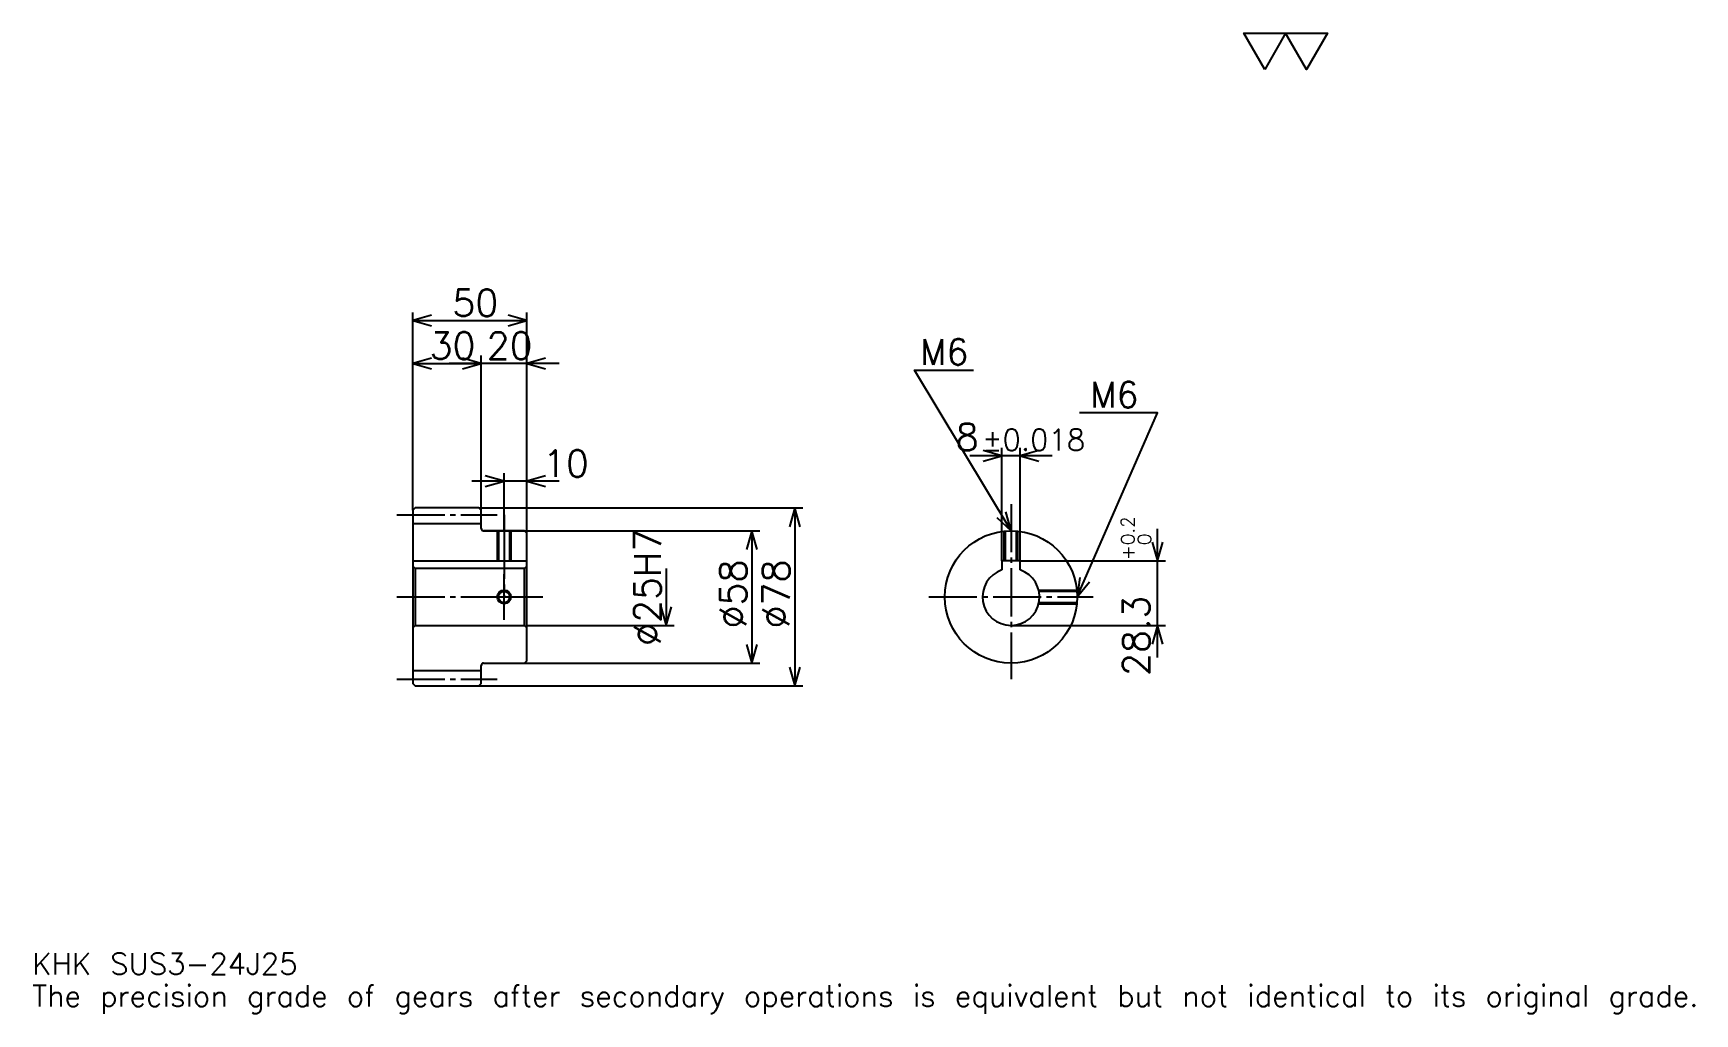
# Model space of a CAD drawing. Extents: x 24 to 752, y 9 to 438.
import ezdxf

# ---------------------------------------------------------------- set-up
doc = ezdxf.new("R2010")
doc.units = 0
doc.linetypes.add('DASHDOT', pattern=[28.173913, 21.130435, -2.347826, 2.347826, -2.347826])
doc.layers.get('0').update_dxf_attribs({"linetype": 'CONTINUOUS'})
doc.layers.add('DASHDOT', color=6, linetype='DASHDOT')
doc.styles.add('KANJI', font='TXT', dxfattribs={"bigfont": 'BIGFONT'})

msp = doc.modelspace()

# ---------------------------------------------------------------- linework, layer by layer
at = {"color": 5}
for p, q in [((190.17392, 230.347824), (190.17392, 316.043457)), ((240.17392, 230.347824), (240.17392, 316.043457)), ((190.17392, 312.521729), (240.17392, 312.521729)), ((190.17392, 293.739136), (220.17392, 293.739136)), ((254.26088, 293.739136), (206.08696, 293.739136)), ((220.17392, 230.347824), (220.17392, 297.260864)), ((448.304352, 207.147827), (448.304352, 256.739136)), ((456.304352, 207.147827), (456.304352, 256.739136)), ((470.391296, 253.217392), (434.217407, 253.217392)), ((254.26088, 242.086945), (216.08696, 242.086945)), ((230.17392, 230.347824), (230.17392, 245.608688)), ((190.17392, 229.347824), (190.17392, 230.347824)), ((219.17392, 230.347824), (240.17392, 230.347824)), ((220.17392, 229.347824), (220.17392, 230.347824)), ((230.17392, 220.347824), (230.17392, 230.347824)), ((230.17392, 220.347824), (230.17392, 230.347824)), ((240.17392, 230.347824), (361.086975, 230.347824)), ((240.17392, 219.347824), (240.17392, 230.347824)), ((357.565216, 230.347824), (357.565216, 152.347824)), ((221.17392, 220.347824), (240.17392, 220.347824)), ((240.17392, 220.347824), (342.304382, 220.347824)), ((338.782623, 220.347824), (338.782623, 162.347824)), ((516.521729, 164.760864), (516.521729, 221.234787)), ((301.217407, 203.847824), (301.217407, 178.847824)), ((456.304352, 207.147827), (520.043457, 207.147827)), ((240.17392, 178.847824), (304.739136, 178.847824)), ((452.304352, 178.847824), (520.043457, 178.847824)), ((221.17392, 162.347824), (240.17392, 162.347824)), ((240.17392, 162.347824), (342.304382, 162.347824)), ((219.17392, 152.347824), (240.17392, 152.347824)), ((240.17392, 152.347824), (361.086975, 152.347824))]:
    msp.add_line(p, q, dxfattribs=at)
at = {"color": 4}
for p, q in [((190.17392, 223.597824), (220.17392, 223.597824)), ((190.17392, 207.147827), (240.17392, 207.147827)), ((191.17392, 203.847824), (191.17392, 178.847824)), ((239.17392, 203.847824), (240.17392, 204.847824)), ((239.17392, 178.847824), (240.17392, 177.847824)), ((190.17392, 159.097824), (220.17392, 159.097824))]:
    msp.add_line(p, q, dxfattribs=at)
at = {"color": 7}
msp.add_lwpolyline([(563.478271, 422.608704), (554.321777, 438.480011), (590.947815, 438.480011), (581.791321, 422.608704), (572.634766, 438.480011), (563.478271, 422.608704)], dxfattribs=at)
at = {"color": 5}
for points in [[(198.391312, 314.869568), (190.17392, 312.521729), (198.391312, 310.17392)], [(231.956528, 310.17392), (240.17392, 312.521729), (231.956528, 314.869568)], [(198.391312, 296.086945), (190.17392, 293.739136), (198.391312, 291.391296)], [(211.956528, 291.391296), (220.17392, 293.739136), (211.956528, 296.086945)], [(211.956528, 291.391296), (220.17392, 293.739136), (211.956528, 296.086945)], [(248.391312, 296.086945), (240.17392, 293.739136), (248.391312, 291.391296)], [(452.304352, 220.347824), (410.043488, 290.782593), (435.869568, 290.782593)], [(481.304352, 191.347824), (516.521729, 272), (482.2435, 272)], [(440.086975, 250.869568), (448.304352, 253.217392), (440.086975, 255.565216)], [(464.521729, 255.565216), (456.304352, 253.217392), (464.521729, 250.869568)], [(221.956528, 239.739136), (230.17392, 242.086945), (221.956528, 244.434784)], [(248.391312, 244.434784), (240.17392, 242.086945), (248.391312, 239.739136)], [(359.913025, 222.130432), (357.565216, 230.347824), (355.217407, 222.130432)], [(446.063293, 226.186234), (452.304352, 220.347824), (450.089783, 228.602127)], [(341.130432, 212.130432), (338.782623, 220.347824), (336.434814, 212.130432)], [(514.173889, 215.365219), (516.521729, 207.147827), (518.869568, 215.365219)], [(482.441071, 199.8181), (481.304352, 191.347824), (486.744354, 197.939041)], [(298.869568, 187.065216), (301.217407, 178.847824), (303.565216, 187.065216)], [(518.869568, 170.630432), (516.521729, 178.847824), (514.173889, 170.630432)], [(336.434814, 170.565216), (338.782623, 162.347824), (341.130432, 170.565216)], [(355.217407, 160.565216), (357.565216, 152.347824), (359.913025, 160.565216)]]:
    msp.add_lwpolyline(points, dxfattribs=at)
at = {"color": 4}
for points in [[(220.17392, 221.347824), (220.17392, 229.347824), (219.17392, 230.347824), (191.17392, 230.347824), (190.17392, 229.347824), (190.17392, 177.847824)], [(221.17392, 162.347824), (239.17392, 162.347824), (240.17392, 163.347824), (240.17392, 219.347824), (239.17392, 220.347824), (221.17392, 220.347824)], [(227.17392, 220.347824), (227.17392, 207.147827)], [(227.713928, 220.347824), (227.713928, 207.147827)], [(232.633911, 220.347824), (232.633911, 207.147827)], [(233.17392, 220.347824), (233.17392, 207.147827)], [(449.304352, 207.147827), (449.304352, 220.19223)], [(449.84436, 207.147827), (449.84436, 220.243301)], [(454.764343, 207.147827), (454.764343, 220.243301)], [(455.304352, 207.147827), (455.304352, 220.19223)], [(190.17392, 177.847824), (191.17392, 178.847824), (239.17392, 178.847824), (239.17392, 203.847824), (191.17392, 203.847824), (190.17392, 204.847824)], [(456.304352, 203.190536), (456.304352, 207.147827), (448.304352, 207.147827), (448.304352, 203.190536)], [(464.439026, 194.347824), (481.148773, 194.347824)], [(464.559906, 193.807831), (481.199829, 193.807831)], [(464.439026, 188.347824), (481.148773, 188.347824)], [(464.559906, 188.887817), (481.199829, 188.887817)], [(190.17392, 177.847824), (190.17392, 153.347824), (191.17392, 152.347824), (219.17392, 152.347824), (220.17392, 153.347824), (220.17392, 161.347824)]]:
    msp.add_lwpolyline(points, dxfattribs=at)
for centre, radius in [((452.304352, 191.347824), 29), ((230.17392, 191.347824), 2.46)]:
    msp.add_circle(centre, radius, dxfattribs=at)
at = {"color": 7}
msp.add_circle((230.17392, 191.347824), 3, dxfattribs=at)
at = {"color": 4}
for centre, radius, start, end in [((221.17392, 221.347824), 1, 180, 270), ((452.304352, 191.347824), 12.5, 108.662925185, 71.337074815), ((221.17392, 161.347824), 1, 90, 180)]:
    msp.add_arc(centre, radius, start, end, dxfattribs=at)
at = {"layer": 'DASHDOT', "color": 7}
for p, q in [((183.130447, 227.347824), (227.217407, 227.347824)), ((452.304352, 232.08696), (452.304352, 155.304352)), ((230.17392, 220.347824), (230.17392, 191.347824)), ((183.130447, 191.347824), (247.217407, 191.347824)), ((416.260864, 191.347824), (488.347839, 191.347824)), ((183.130447, 155.347824), (227.217407, 155.347824))]:
    msp.add_line(p, q, dxfattribs=at)
for points in [[(230.17392, 227.391296), (230.17392, 200.10434)], [(230.17392, 181.304352), (230.17392, 201.391296)], [(220.130447, 191.347824), (240.217407, 191.347824)]]:
    msp.add_lwpolyline(points, dxfattribs=at)

# ---------------------------------------------------------------- texts
at = {"color": 7, "style": 'KANJI'}
for s, height, p in [('50', 11.73913, (207.543488, 314.399994)), ('30', 11.73913, (197.543488, 295.617371)), ('20', 11.73913, (222.543488, 295.617371)), ('M6', 11.269566, (412.391296, 293.130432)), ('M6', 11.269566, (486.939148, 274.347839)), ('8', 11.73913, (428.072449, 255.565216)), ('%%p0.018', 9.391304, (439.692749, 255.565216)), ('10', 11.73913, (247.217407, 243.96521)), ('KHK SUS3-24J25', 9.391304, (23.47826, 25.826086)), ('The precision grade of gears after secondary operations is equivalent but not identical to its original grade.', 9.391304, (23.47826, 11.73913))]:
    msp.add_text(s, height=height, dxfattribs=at).set_placement(p)
for s, height, p in [('0.2', 5.869565, (506.426086, 214.080872)), ('%%c25H7', 11.73913, (298.869568, 169.92392)), ('+', 5.869565, (506.426086, 207.506958)), ('0', 5.869565, (513.704346, 214.080872)), ('%%c58', 11.73913, (336.434814, 177.554352)), ('%%c78', 11.73913, (355.217407, 177.554352)), ('28.3', 11.73913, (513, 156.695358))]:
    msp.add_text(s, height=height, rotation=90, dxfattribs=at).set_placement(p)

doc.saveas('drawing.dxf')
